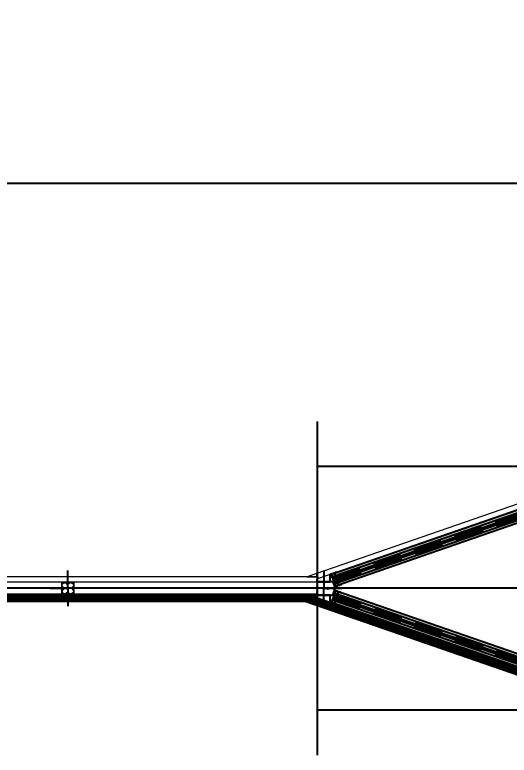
# Model space of a CAD drawing. Header units: millimetres. Extents: x 19 to 123, y 15 to 146.
# Drawn here: x 30.17 to 35.65, y 138.04 to 146.26 of the extents above; entities that cross this region are included whole.
import ezdxf
from ezdxf.enums import TextEntityAlignment as Align

# ---------------------------------------------------------------- set-up
doc = ezdxf.new("R2010")
doc.units = ezdxf.units.MM
for name, pattern in [('00 Ground$0$DASHDOT', [25.4, 12.7, -6.35, 0, -6.35]), ('00 Ground$0$DASHDOT2', [12.7, 6.35, -3.175, 0, -3.175]), ('00 Ground$0$HIDDEN', [9.525, 6.35, -3.175])]:
    doc.linetypes.add(name, pattern=pattern)
for name, color, linetype, lineweight in [('00 Ground$0$A-Panel Exterior', 3, 'Continuous', 0), ('00 Ground$0$A-Panel Interior', 6, 'Continuous', 0), ('00 Ground$0$A-Proyecciones', 252, 'Continuous', 0), ('00 Ground$0$E-Perfil Planta', 5, 'Continuous', 0)]:
    doc.layers.add(name, color=color, linetype=linetype, lineweight=lineweight)
for name, color, linetype in [('00 Ground$0$A-Paneles', 7, 'Continuous'), ('00 Ground$0$E-PERFIL-ALZADO-EJES-GL1', 6, '00 Ground$0$DASHDOT'), ('00 Ground$0$E-PERFIL-ALZADO-GL1', 4, 'Continuous'), ('00 Ground$0$E-PERFIL-ALZADO-TEXTOS-GL1', 6, 'Continuous'), ('00 Ground$0$E-PERFIL-PLANTA-EJES-GL2', 6, '00 Ground$0$DASHDOT'), ('00 Ground$0$E-PERFIL-PLANTA-HXL2-EJES', 6, '00 Ground$0$DASHDOT'), ('00 Ground$0$E-PERFIL-PLANTA-HXL6', 2, 'Continuous'), ('00 Ground$0$E-PERFIL-PLANTA-HXL6-TEXTURAS', 6, 'Continuous'), ('00 Ground$0$E-PERFIL-PLANTA-TEXTURAS-GL2', 6, 'Continuous'), ('00 Ground$0$EJES', 6, 'Continuous'), ('MAPAS', 7, 'Continuous')]:
    doc.layers.add(name, color=color, linetype=linetype)
doc.styles.add('00 Ground$0$A10', font='arial.ttf', dxfattribs={"height": 0.1})
doc.styles.get("Standard").update_dxf_attribs({"font": 'arial.ttf'})
doc.dimstyles.new('ISO-25', dxfattribs={"dimtxt": 1.25, "dimasz": 1.75, "dimexe": 0.5, "dimexo": 0.2, "dimgap": 0.3, "dimtad": 1, "dimtoh": 1, "dimtxsty": 'Standard', "dimcen": 2.5, "dimadec": 0, "dimazin": 0, "dimtfac": 1, "dimtmove": 0, "dimatfit": 3, "dimfxl": 1, "dimarcsym": 0})
pattern_1 = [(45, (-13597.1444, 7821.7855), (-2.24506403, 2.24506403), [])]

# ---------------------------------------------------------------- blocks, each defined once
blk = doc.blocks.new('*U102')
h = blk.add_hatch()
h.set_pattern_fill('ANSI31', color=250)
h.set_pattern_definition(pattern_1)
h.paths.add_polyline_path([(0, 0), (7553, 0), (7553, 80), (0, 80)])
at = {"layer": '00 Ground$0$A-Paneles', "color": 4}
blk.add_lwpolyline([(0, 0), (7553, 0), (7553, 80), (0, 80)], close=True, dxfattribs=at)
blk = doc.blocks.new('00 Ground$0$GL2')
at = {"layer": '00 Ground$0$E-PERFIL-PLANTA-TEXTURAS-GL2'}
h = blk.add_hatch(dxfattribs=at)
h.set_pattern_fill('ANSI31', color=256, scale=0.00061, angle=90)
h.set_pattern_definition([(135, (0.1998625, 0), (-0.001369489, -0.001369489), [])])
edge = h.paths.add_edge_path()
edge.add_arc((0.061, -0.011), 0.001, 90, 180)
edge.add_line((0.06, -0.011), (0.06, -0.013))
edge.add_arc((0.059, -0.013), 0.001, 270, 360, ccw=False)
edge.add_line((0.059, -0.014), (0.056, -0.014))
edge.add_arc((0.056, -0.013), 0.001, 180, 270, ccw=False)
edge.add_line((0.055, -0.013), (0.055, 0))
edge.add_line((0.055, 0), (0.055, 0.013))
edge.add_arc((0.056, 0.013), 0.001, 90, 180, ccw=False)
edge.add_line((0.056, 0.014), (0.059, 0.014))
edge.add_arc((0.059, 0.013), 0.001, 0, 90, ccw=False)
edge.add_line((0.06, 0.013), (0.06, 0.011))
edge.add_arc((0.061, 0.011), 0.001, 180, 270)
edge.add_line((0.061, 0.01), (0.063, 0.01))
edge.add_arc((0.063, 0.013), 0.003, 270, 360)
edge.add_line((0.066, 0.013), (0.066, 0.0593))
edge.add_arc((0.065, 0.0593), 0.001, 0, 107.5)
edge.add_line((0.0647, 0.0603), (0.0637, 0.06))
edge.add_arc((0.064, 0.059), 0.001, 107.5, 187.48459)
edge.add_arc((0.0583, 0.0582), 0.00475, -135, 7.48459, ccw=False)
edge.add_arc((0.0583, 0.0582), 0.00475, 82.51541, 225, ccw=False)
edge.add_arc((0.059, 0.064), 0.001, 262.51541, 342.5)
edge.add_line((0.06, 0.0637), (0.0603, 0.0647))
edge.add_arc((0.0593, 0.065), 0.001, 342.5, 450)
edge.add_line((0.0593, 0.066), (0.013, 0.066))
edge.add_arc((0.013, 0.063), 0.003, 90, 180)
edge.add_line((0.01, 0.063), (0.01, 0.061))
edge.add_arc((0.011, 0.061), 0.001, 180, 270)
edge.add_line((0.011, 0.06), (0.013, 0.06))
edge.add_arc((0.013, 0.059), 0.001, 0, 90, ccw=False)
edge.add_line((0.014, 0.059), (0.014, 0.056))
edge.add_arc((0.013, 0.056), 0.001, -90, 0, ccw=False)
edge.add_line((0.013, 0.055), (0, 0.055))
edge.add_line((0, 0.055), (-0.013, 0.055))
edge.add_arc((-0.013, 0.056), 0.001, 180, 270, ccw=False)
edge.add_line((-0.014, 0.056), (-0.014, 0.059))
edge.add_arc((-0.013, 0.059), 0.001, 90, 180, ccw=False)
edge.add_line((-0.013, 0.06), (-0.011, 0.06))
edge.add_arc((-0.011, 0.061), 0.001, 270, 360)
edge.add_line((-0.01, 0.061), (-0.01, 0.063))
edge.add_arc((-0.013, 0.063), 0.003, 0, 90)
edge.add_line((-0.013, 0.066), (-0.0593, 0.066))
edge.add_arc((-0.0593, 0.065), 0.001, 90, 197.5)
edge.add_line((-0.0603, 0.0647), (-0.06, 0.0637))
edge.add_arc((-0.059, 0.064), 0.001, 197.5, 277.48459)
edge.add_arc((-0.0582, 0.0582), 0.00475, -45, 97.48459, ccw=False)
edge.add_arc((-0.0582, 0.0582), 0.00475, 172.51541, 315, ccw=False)
edge.add_arc((-0.064, 0.059), 0.001, 352.51541, 432.5)
edge.add_line((-0.0637, 0.06), (-0.0647, 0.0603))
edge.add_arc((-0.065, 0.0593), 0.001, 72.5, 180)
edge.add_line((-0.066, 0.0593), (-0.066, 0.013))
edge.add_arc((-0.063, 0.013), 0.003, 180, 270)
edge.add_line((-0.063, 0.01), (-0.061, 0.01))
edge.add_arc((-0.061, 0.011), 0.001, 270, 360)
edge.add_line((-0.06, 0.011), (-0.06, 0.013))
edge.add_arc((-0.059, 0.013), 0.001, 90, 180, ccw=False)
edge.add_line((-0.059, 0.014), (-0.056, 0.014))
edge.add_arc((-0.056, 0.013), 0.001, 0, 90, ccw=False)
edge.add_line((-0.055, 0.013), (-0.055, 0))
edge.add_line((-0.055, 0), (-0.055, -0.013))
edge.add_arc((-0.056, -0.013), 0.001, -90, 0, ccw=False)
edge.add_line((-0.056, -0.014), (-0.059, -0.014))
edge.add_arc((-0.059, -0.013), 0.001, 180, 270, ccw=False)
edge.add_line((-0.06, -0.013), (-0.06, -0.011))
edge.add_arc((-0.061, -0.011), 0.001, 0, 90)
edge.add_line((-0.061, -0.01), (-0.063, -0.01))
edge.add_arc((-0.063, -0.013), 0.003, 90, 180)
edge.add_line((-0.066, -0.013), (-0.066, -0.0593))
edge.add_arc((-0.065, -0.0593), 0.001, 180, 287.5)
edge.add_line((-0.0647, -0.0603), (-0.0637, -0.06))
edge.add_arc((-0.064, -0.059), 0.001, 287.5, 367.48459)
edge.add_arc((-0.0582, -0.0583), 0.00475, 45, 187.48459, ccw=False)
edge.add_arc((-0.0582, -0.0583), 0.00475, -97.48459, 45, ccw=False)
edge.add_arc((-0.059, -0.064), 0.001, 82.51541, 162.5)
edge.add_line((-0.06, -0.0637), (-0.0603, -0.0647))
edge.add_arc((-0.0593, -0.065), 0.001, 162.5, 270)
edge.add_line((-0.0593, -0.066), (-0.013, -0.066))
edge.add_arc((-0.013, -0.063), 0.003, 270, 360)
edge.add_line((-0.01, -0.063), (-0.01, -0.061))
edge.add_arc((-0.011, -0.061), 0.001, 0, 90)
edge.add_line((-0.011, -0.06), (-0.013, -0.06))
edge.add_arc((-0.013, -0.059), 0.001, 180, 270, ccw=False)
edge.add_line((-0.014, -0.059), (-0.014, -0.056))
edge.add_arc((-0.013, -0.056), 0.001, 90, 180, ccw=False)
edge.add_line((-0.013, -0.055), (0, -0.055))
edge.add_line((0, -0.055), (0.013, -0.055))
edge.add_arc((0.013, -0.056), 0.001, 0, 90, ccw=False)
edge.add_line((0.014, -0.056), (0.014, -0.059))
edge.add_arc((0.013, -0.059), 0.001, -90, 0, ccw=False)
edge.add_line((0.013, -0.06), (0.011, -0.06))
edge.add_arc((0.011, -0.061), 0.001, 90, 180)
edge.add_line((0.01, -0.061), (0.01, -0.063))
edge.add_arc((0.013, -0.063), 0.003, 180, 270)
edge.add_line((0.013, -0.066), (0.0593, -0.066))
edge.add_arc((0.0593, -0.065), 0.001, 270, 377.5)
edge.add_line((0.0603, -0.0647), (0.06, -0.0637))
edge.add_arc((0.059, -0.064), 0.001, 17.5, 97.48459)
edge.add_arc((0.0583, -0.0583), 0.00475, 135, 277.48459, ccw=False)
edge.add_arc((0.0583, -0.0583), 0.00475, -7.48459, 135, ccw=False)
edge.add_arc((0.064, -0.059), 0.001, 172.51541, 252.5)
edge.add_line((0.0637, -0.06), (0.0647, -0.0603))
edge.add_arc((0.065, -0.0593), 0.001, 252.5, 360)
edge.add_line((0.066, -0.0593), (0.066, -0.013))
edge.add_arc((0.063, -0.013), 0.003, 360, 450)
edge.add_line((0.063, -0.01), (0.061, -0.01))
edge = h.paths.add_edge_path(flags=16)
edge.add_line((0.056, 0.017), (0.06, 0.017))
edge.add_arc((0.06, 0.02), 0.003, 270, 360)
edge.add_line((0.063, 0.02), (0.063, 0.0475))
edge.add_arc((0.06, 0.0475), 0.003, 0, 90)
edge.add_line((0.06, 0.0505), (0.0582, 0.0505))
edge.add_arc((0.0583, 0.0582), 0.00775, 225, 270, ccw=False)
edge.add_arc((0.0582, 0.0582), 0.00775, 180, 225, ccw=False)
edge.add_line((0.0505, 0.0582), (0.0505, 0.06))
edge.add_arc((0.0475, 0.06), 0.003, 0, 90)
edge.add_line((0.0475, 0.063), (0.02, 0.063))
edge.add_arc((0.02, 0.06), 0.003, 90, 180)
edge.add_line((0.017, 0.06), (0.017, 0.056))
edge.add_arc((0.013, 0.056), 0.004, 270, 360, ccw=False)
edge.add_line((0.013, 0.052), (0, 0.052))
edge.add_line((0, 0.052), (-0.013, 0.052))
edge.add_arc((-0.013, 0.056), 0.004, 180, 270, ccw=False)
edge.add_line((-0.017, 0.056), (-0.017, 0.06))
edge.add_arc((-0.02, 0.06), 0.003, 0, 90)
edge.add_line((-0.02, 0.063), (-0.0475, 0.063))
edge.add_arc((-0.0475, 0.06), 0.003, 90, 180)
edge.add_line((-0.0505, 0.06), (-0.0505, 0.0582))
edge.add_arc((-0.0582, 0.0582), 0.00775, -45, 0, ccw=False)
edge.add_arc((-0.0582, 0.0582), 0.00775, 270, 315, ccw=False)
edge.add_line((-0.0583, 0.0505), (-0.06, 0.0505))
edge.add_arc((-0.06, 0.0475), 0.003, 90, 180)
edge.add_line((-0.063, 0.0475), (-0.063, 0.02))
edge.add_arc((-0.06, 0.02), 0.003, 180, 270)
edge.add_line((-0.06, 0.017), (-0.056, 0.017))
edge.add_arc((-0.056, 0.013), 0.004, 0, 90, ccw=False)
edge.add_line((-0.052, 0.013), (-0.052, 0))
edge.add_line((-0.052, 0), (-0.052, -0.013))
edge.add_arc((-0.056, -0.013), 0.004, 270, 360, ccw=False)
edge.add_line((-0.056, -0.017), (-0.06, -0.017))
edge.add_arc((-0.06, -0.02), 0.003, 90, 180)
edge.add_line((-0.063, -0.02), (-0.063, -0.0475))
edge.add_arc((-0.06, -0.0475), 0.003, 180, 270)
edge.add_line((-0.06, -0.0505), (-0.0583, -0.0505))
edge.add_arc((-0.0582, -0.0583), 0.00775, 45, 90, ccw=False)
edge.add_arc((-0.0583, -0.0582), 0.00775, 0, 45, ccw=False)
edge.add_line((-0.0505, -0.0583), (-0.0505, -0.06))
edge.add_arc((-0.0475, -0.06), 0.003, 180, 270)
edge.add_line((-0.0475, -0.063), (-0.02, -0.063))
edge.add_arc((-0.02, -0.06), 0.003, 270, 360)
edge.add_line((-0.017, -0.06), (-0.017, -0.056))
edge.add_arc((-0.013, -0.056), 0.004, 90, 180, ccw=False)
edge.add_line((-0.013, -0.052), (0, -0.052))
edge.add_line((0, -0.052), (0.013, -0.052))
edge.add_arc((0.013, -0.056), 0.004, 0, 90, ccw=False)
edge.add_line((0.017, -0.056), (0.017, -0.06))
edge.add_arc((0.02, -0.06), 0.003, 180, 270)
edge.add_line((0.02, -0.063), (0.0475, -0.063))
edge.add_arc((0.0475, -0.06), 0.003, 270, 360)
edge.add_line((0.0505, -0.06), (0.0505, -0.0583))
edge.add_arc((0.0582, -0.0582), 0.00775, 135, 180, ccw=False)
edge.add_arc((0.0582, -0.0583), 0.00775, 90, 135, ccw=False)
edge.add_line((0.0582, -0.0505), (0.06, -0.0505))
edge.add_arc((0.06, -0.0475), 0.003, 270, 360)
edge.add_line((0.063, -0.0475), (0.063, -0.02))
edge.add_arc((0.06, -0.02), 0.003, 0, 90)
edge.add_line((0.06, -0.017), (0.056, -0.017))
edge.add_arc((0.056, -0.013), 0.004, 180, 270, ccw=False)
edge.add_line((0.052, -0.013), (0.052, 0))
edge.add_line((0.052, 0), (0.052, 0.013))
edge.add_arc((0.056, 0.013), 0.004, 90, 180, ccw=False)
for points in [[(0.061, -0.01, 0.414214), (0.06, -0.011), (0.06, -0.013, -0.414214), (0.059, -0.014), (0.056, -0.014, -0.414214), (0.055, -0.013), (0.055, 0), (0.055, 0.013, -0.414214), (0.056, 0.014), (0.059, 0.014, -0.414214), (0.06, 0.013), (0.06, 0.011, 0.414214), (0.061, 0.01), (0.063, 0.01, 0.414214), (0.066, 0.013), (0.066, 0.0593, 0.50678), (0.0647, 0.0603), (0.0637, 0.06, 0.363894), (0.063, 0.0589, -0.716488), (0.0549, 0.0549, -0.716488), (0.0589, 0.063, 0.363894), (0.06, 0.0637), (0.0603, 0.0647, 0.50678), (0.0593, 0.066), (0.013, 0.066, 0.414214), (0.01, 0.063), (0.01, 0.061, 0.414214), (0.011, 0.06), (0.013, 0.06, -0.414214), (0.014, 0.059), (0.014, 0.056, -0.414214), (0.013, 0.055), (0, 0.055), (-0.013, 0.055, -0.414214), (-0.014, 0.056), (-0.014, 0.059, -0.414214), (-0.013, 0.06), (-0.011, 0.06, 0.414214), (-0.01, 0.061), (-0.01, 0.063, 0.414214), (-0.013, 0.066), (-0.0593, 0.066, 0.50678), (-0.0603, 0.0647), (-0.06, 0.0637, 0.363894), (-0.0589, 0.063, -0.716488), (-0.0549, 0.0549, -0.716488), (-0.063, 0.0589, 0.363894), (-0.0637, 0.06), (-0.0647, 0.0603, 0.50678), (-0.066, 0.0593), (-0.066, 0.013, 0.414214), (-0.063, 0.01), (-0.061, 0.01, 0.414214), (-0.06, 0.011), (-0.06, 0.013, -0.414214), (-0.059, 0.014), (-0.056, 0.014, -0.414214), (-0.055, 0.013), (-0.055, 0), (-0.055, -0.013, -0.414214), (-0.056, -0.014), (-0.059, -0.014, -0.414214), (-0.06, -0.013), (-0.06, -0.011, 0.414214), (-0.061, -0.01), (-0.063, -0.01, 0.414214), (-0.066, -0.013), (-0.066, -0.0593, 0.50678), (-0.0647, -0.0603), (-0.0637, -0.06, 0.363894), (-0.063, -0.0589, -0.716488), (-0.0549, -0.0549, -0.716488), (-0.0589, -0.063, 0.363894), (-0.06, -0.0637), (-0.0603, -0.0647, 0.50678), (-0.0593, -0.066), (-0.013, -0.066, 0.414214), (-0.01, -0.063), (-0.01, -0.061, 0.414214), (-0.011, -0.06), (-0.013, -0.06, -0.414214), (-0.014, -0.059), (-0.014, -0.056, -0.414214), (-0.013, -0.055), (0, -0.055), (0.013, -0.055, -0.414214), (0.014, -0.056), (0.014, -0.059, -0.414214), (0.013, -0.06), (0.011, -0.06, 0.414214), (0.01, -0.061), (0.01, -0.063, 0.414214), (0.013, -0.066), (0.0593, -0.066, 0.50678), (0.0603, -0.0647), (0.06, -0.0637, 0.363894), (0.0589, -0.063, -0.716488), (0.0549, -0.0549, -0.716488), (0.063, -0.0589, 0.363894), (0.0637, -0.06), (0.0647, -0.0603, 0.50678), (0.066, -0.0593), (0.066, -0.013, 0.414214), (0.063, -0.01)], [(0.056, 0.017), (0.06, 0.017, 0.414214), (0.063, 0.02), (0.063, 0.0475, 0.414214), (0.06, 0.0505), (0.0582, 0.0505, -0.198912), (0.0528, 0.0528, -0.198912), (0.0505, 0.0582), (0.0505, 0.06, 0.414214), (0.0475, 0.063), (0.02, 0.063, 0.414214), (0.017, 0.06), (0.017, 0.056, -0.414214), (0.013, 0.052), (0, 0.052), (-0.013, 0.052, -0.414214), (-0.017, 0.056), (-0.017, 0.06, 0.414214), (-0.02, 0.063), (-0.0475, 0.063, 0.414214), (-0.0505, 0.06), (-0.0505, 0.0582, -0.198912), (-0.0528, 0.0528, -0.198912), (-0.0583, 0.0505), (-0.06, 0.0505, 0.414214), (-0.063, 0.0475), (-0.063, 0.02, 0.414214), (-0.06, 0.017), (-0.056, 0.017, -0.414214), (-0.052, 0.013), (-0.052, 0), (-0.052, -0.013, -0.414214), (-0.056, -0.017), (-0.06, -0.017, 0.414214), (-0.063, -0.02), (-0.063, -0.0475, 0.414214), (-0.06, -0.0505), (-0.0583, -0.0505, -0.198912), (-0.0528, -0.0528, -0.198912), (-0.0505, -0.0583), (-0.0505, -0.06, 0.414214), (-0.0475, -0.063), (-0.02, -0.063, 0.414214), (-0.017, -0.06), (-0.017, -0.056, -0.414214), (-0.013, -0.052), (0, -0.052), (0.013, -0.052, -0.414214), (0.017, -0.056), (0.017, -0.06, 0.414214), (0.02, -0.063), (0.0475, -0.063, 0.414214), (0.0505, -0.06), (0.0505, -0.0583, -0.198912), (0.0528, -0.0528, -0.198912), (0.0582, -0.0505), (0.06, -0.0505, 0.414214), (0.063, -0.0475), (0.063, -0.02, 0.414214), (0.06, -0.017), (0.056, -0.017, -0.414214), (0.052, -0.013), (0.052, 0), (0.052, 0.013, -0.414214)]]:
    blk.add_lwpolyline(points, format="xyb", close=True)
at = {"layer": '00 Ground$0$E-PERFIL-PLANTA-EJES-GL2', "ltscale": 0.05}
for p, q in [((0, 0), (0, 0.1985)), ((-0.1985, 0), (0, 0)), ((0, 0), (0, -0.1985)), ((0.1985, 0), (0, 0))]:
    blk.add_line(p, q, dxfattribs=at)
blk = doc.blocks.new('*U116')
h = blk.add_hatch()
h.set_pattern_fill('ANSI31', color=250)
h.set_pattern_definition(pattern_1)
h.paths.add_polyline_path([(0, 0), (4127.7, 0), (4127.7, 80), (0, 80)])
at = {"layer": '00 Ground$0$A-Paneles', "color": 4}
blk.add_lwpolyline([(0, 0), (4127.7, 0), (4127.7, 80), (0, 80)], close=True, dxfattribs=at)
blk = doc.blocks.new('*U153')
at = {"true_color": 0xffffff}
h = blk.add_hatch(color=7, dxfattribs=at)
h.dxf.hatch_style = 1
h.paths.add_polyline_path([(3.8446, 0.066), (3.8446, -0.066), (0, -0.066), (0, 0.066)])
at = {"layer": '00 Ground$0$E-PERFIL-ALZADO-EJES-GL1', "color": 251, "linetype": '00 Ground$0$HIDDEN', "ltscale": 0.05}
for p, q in [((0, 0.025), (3.8446, 0.025)), ((0.033, -0.066), (0.033, 0.066)), ((3.8116, -0.066), (3.8116, 0.066)), ((0, -0.025), (3.8446, -0.025))]:
    blk.add_line(p, q, dxfattribs=at)
at = {"layer": '00 Ground$0$E-PERFIL-ALZADO-EJES-GL1', "color": 251, "linetype": '00 Ground$0$DASHDOT2', "ltscale": 0.05}
blk.add_line((0, 0), (3.8446, 0), dxfattribs=at)
at = {"layer": '00 Ground$0$E-PERFIL-ALZADO-GL1', "color": 6, "ltscale": 0.05}
for p, q in [((0, 0.04), (3.8446, 0.04)), ((0, 0.01), (3.8446, 0.01)), ((0, -0.01), (3.8446, -0.01)), ((0, -0.04), (3.8446, -0.04))]:
    blk.add_line(p, q, dxfattribs=at)
at = {"layer": '00 Ground$0$E-PERFIL-ALZADO-GL1', "ltscale": 0.05}
blk.add_lwpolyline([(3.8446, 0.066), (3.8446, -0.066), (0, -0.066), (0, 0.066)], close=True, dxfattribs=at)
at = {"layer": '00 Ground$0$E-PERFIL-ALZADO-TEXTOS-GL1', "style": '00 Ground$0$A10'}
blk.add_attdef('TIPO_BARRA', text='', height=0.1, dxfattribs=at).set_placement((1.9223, 0.1564), align=Align.MIDDLE_CENTER)
blk = doc.blocks.new('00 Ground$0$HXL61')
at = {"layer": '00 Ground$0$E-PERFIL-PLANTA-HXL6-TEXTURAS'}
h = blk.add_hatch(dxfattribs=at)
h.set_pattern_fill('ANSI31', color=256, scale=0.00061, angle=90)
h.set_pattern_definition([(135, (17.1384045, -41.9100713), (-0.00136948906, -0.00136948906), [])])
edge = h.paths.add_edge_path(flags=16)
edge.add_line((-0.0603, 0.071), (0.0603, 0.071))
edge.add_line((0.0603, 0.071), (0.0613, 0.07))
edge.add_line((0.0613, 0.07), (0.0703, 0.07))
edge.add_arc((0.0703, 0.069), 0.001, 0, 90, ccw=False)
edge.add_line((0.0713, 0.069), (0.0713, -0.0978))
edge.add_arc((0.0703, -0.0978), 0.001, -71.56505, 0, ccw=False)
edge.add_line((0.0706, -0.0987), (0.0158, -0.117))
edge.add_arc((0.0155, -0.116), 0.001, -90, -71.56505, ccw=False)
edge.add_line((0.0155, -0.117), (-0.0155, -0.117))
edge.add_arc((-0.0155, -0.116), 0.001, -108.43495, -90, ccw=False)
edge.add_line((-0.0158, -0.117), (-0.0706, -0.0987))
edge.add_arc((-0.0703, -0.0978), 0.001, 180, 251.56505, ccw=False)
edge.add_line((-0.0713, -0.0978), (-0.0713, 0.069))
edge.add_arc((-0.0703, 0.069), 0.001, 90, 180, ccw=False)
edge.add_line((-0.0703, 0.07), (-0.0613, 0.07))
edge.add_line((-0.0613, 0.07), (-0.0603, 0.071))
edge = h.paths.add_edge_path()
edge.add_line((0.1033, -0.068), (0.0793, -0.068))
edge.add_arc((0.0793, -0.067), 0.001, -180, -90, ccw=False)
edge.add_line((0.0783, -0.067), (0.0783, 0.069))
edge.add_arc((0.0793, 0.069), 0.001, 90, 180, ccw=False)
edge.add_line((0.0793, 0.07), (0.1033, 0.07))
edge.add_line((0.1033, 0.07), (0.1053, 0.068))
edge.add_line((0.1053, 0.068), (0.1313, 0.068))
edge.add_line((0.1313, 0.068), (0.1333, 0.07))
edge.add_line((0.1333, 0.07), (0.1573, 0.07))
edge.add_arc((0.1573, 0.071), 0.001, 270, 360)
edge.add_line((0.1583, 0.071), (0.1583, 0.075))
edge.add_arc((0.1573, 0.075), 0.001, 0, 90)
edge.add_line((0.1573, 0.076), (-0.1573, 0.076))
edge.add_arc((-0.1573, 0.075), 0.001, 90, 180)
edge.add_line((-0.1583, 0.075), (-0.1583, 0.071))
edge.add_arc((-0.1573, 0.071), 0.001, 180, 270)
edge.add_line((-0.1573, 0.07), (-0.1333, 0.07))
edge.add_line((-0.1333, 0.07), (-0.1313, 0.068))
edge.add_line((-0.1313, 0.068), (-0.1053, 0.068))
edge.add_line((-0.1053, 0.068), (-0.1033, 0.07))
edge.add_line((-0.1033, 0.07), (-0.0793, 0.07))
edge.add_arc((-0.0793, 0.069), 0.001, 0, 90, ccw=False)
edge.add_line((-0.0783, 0.069), (-0.0783, -0.067))
edge.add_arc((-0.0793, -0.067), 0.001, -90, 0, ccw=False)
edge.add_line((-0.0793, -0.068), (-0.1033, -0.068))
edge.add_line((-0.1033, -0.068), (-0.1053, -0.066))
edge.add_line((-0.1053, -0.066), (-0.1313, -0.066))
edge.add_line((-0.1313, -0.066), (-0.1333, -0.068))
edge.add_line((-0.1333, -0.068), (-0.157, -0.068))
edge.add_line((-0.157, -0.068), (-0.1848, -0.1483))
edge.add_arc((-0.1839, -0.1486), 0.001, 160.90019, 250.90019)
edge.add_line((-0.1842, -0.1495), (-0.1804, -0.1509))
edge.add_arc((-0.1801, -0.1499), 0.001, 250.90019, 340.90019)
edge.add_line((-0.1792, -0.1502), (-0.1713, -0.1276))
edge.add_line((-0.1713, -0.1276), (-0.1688, -0.1263))
edge.add_line((-0.1688, -0.1263), (-0.1603, -0.1018))
edge.add_line((-0.1603, -0.1018), (-0.1615, -0.0992))
edge.add_line((-0.1615, -0.0992), (-0.1528, -0.074))
edge.add_line((-0.1528, -0.074), (-0.0793, -0.074))
edge.add_arc((-0.0793, -0.075), 0.001, 0, 90, ccw=False)
edge.add_line((-0.0783, -0.075), (-0.0783, -0.1007))
edge.add_arc((-0.0773, -0.1007), 0.001, 180, 251.56505)
edge.add_line((-0.0776, -0.1017), (-0.0236, -0.1197))
edge.add_arc((-0.0239, -0.1206), 0.001, -19.09981, 71.56505, ccw=False)
edge.add_line((-0.023, -0.1209), (-0.0311, -0.1444))
edge.add_line((-0.0311, -0.1444), (-0.0336, -0.1456))
edge.add_line((-0.0336, -0.1456), (-0.0421, -0.1702))
edge.add_line((-0.0421, -0.1702), (-0.0409, -0.1727))
edge.add_line((-0.0409, -0.1727), (-0.0488, -0.1954))
edge.add_arc((-0.0478, -0.1957), 0.001, 160.90019, 250.90019)
edge.add_line((-0.0481, -0.1967), (-0.0444, -0.198))
edge.add_arc((-0.044, -0.197), 0.001, 250.90019, 340.90019)
edge.add_line((-0.0431, -0.1974), (-0.0172, -0.1227))
edge.add_arc((-0.0163, -0.123), 0.001, 90, 160.90019, ccw=False)
edge.add_line((-0.0163, -0.122), (0.0163, -0.122))
edge.add_arc((0.0163, -0.123), 0.001, 19.09981, 90, ccw=False)
edge.add_line((0.0172, -0.1227), (0.0431, -0.1974))
edge.add_arc((0.044, -0.197), 0.001, 199.09981, 289.09981)
edge.add_line((0.0444, -0.198), (0.0481, -0.1967))
edge.add_arc((0.0478, -0.1957), 0.001, -70.90019, 19.09981)
edge.add_line((0.0488, -0.1954), (0.0409, -0.1727))
edge.add_line((0.0409, -0.1727), (0.0421, -0.1702))
edge.add_line((0.0421, -0.1702), (0.0336, -0.1456))
edge.add_line((0.0336, -0.1456), (0.0311, -0.1444))
edge.add_line((0.0311, -0.1444), (0.023, -0.1209))
edge.add_arc((0.0239, -0.1206), 0.001, 108.43495, 199.09981, ccw=False)
edge.add_line((0.0236, -0.1197), (0.0776, -0.1017))
edge.add_arc((0.0773, -0.1007), 0.001, -71.56505, 0)
edge.add_line((0.0783, -0.1007), (0.0783, -0.075))
edge.add_arc((0.0793, -0.075), 0.001, 90, 180, ccw=False)
edge.add_line((0.0793, -0.074), (0.1528, -0.074))
edge.add_line((0.1528, -0.074), (0.1615, -0.0992))
edge.add_line((0.1615, -0.0992), (0.1603, -0.1018))
edge.add_line((0.1603, -0.1018), (0.1688, -0.1263))
edge.add_line((0.1688, -0.1263), (0.1713, -0.1276))
edge.add_line((0.1713, -0.1276), (0.1792, -0.1502))
edge.add_arc((0.1801, -0.1499), 0.001, 199.09981, 289.09981)
edge.add_line((0.1804, -0.1509), (0.1842, -0.1495))
edge.add_arc((0.1839, -0.1486), 0.001, -70.90019, 19.09981)
edge.add_line((0.1848, -0.1483), (0.157, -0.068))
edge.add_line((0.157, -0.068), (0.1333, -0.068))
edge.add_line((0.1333, -0.068), (0.1313, -0.066))
edge.add_line((0.1313, -0.066), (0.1053, -0.066))
edge.add_line((0.1053, -0.066), (0.1033, -0.068))
at = {"layer": '00 Ground$0$E-PERFIL-PLANTA-HXL2-EJES', "ltscale": 0.05}
for p, q in [((0, 0), (0, 0.098)), ((0, -0.2166), (0, 0.0978)), ((-0.1985, 0), (0, 0)), ((0, 0), (0, -0.1985)), ((0.1985, 0), (0, 0))]:
    blk.add_line(p, q, dxfattribs=at)
at = {"layer": '00 Ground$0$EJES', "color": 240, "true_color": 0xed1f24}
blk.add_circle((0, -0.0427), 0.01, dxfattribs=at)
at = {"layer": 'Defpoints'}
for p, q in [((-0.0717, 0.068), (-0.0717, -0.068)), ((0.0717, 0.068), (0.0717, -0.068)), ((-0.0282, -0.1287), (-0.1553, -0.0863)), ((-0.1035, -0.1428), (-0.0917, -0.1075)), ((0.0282, -0.1287), (0.1553, -0.0863)), ((0.1035, -0.1428), (0.0917, -0.1075))]:
    blk.add_line(p, q, dxfattribs=at)
blk = doc.blocks.new('00 Ground$0$Pata Arco')
at = {"layer": 'Defpoints'}
for p, q in [((-4.0978, 1.8535), (-4.0978, -1.8535)), ((2.7291, 1.3527), (-4.0978, 1.3527)), ((0, 0), (-13.3283, 0)), ((2.7291, -1.3527), (-4.0978, -1.3527))]:
    blk.add_line(p, q, dxfattribs=at)
at = {"xscale": -1}
for p, rotation in [((-3.9143, 0.0917), 199.0945065458419), ((-3.9143, -0.0917), 160.9054899261241)]:
    blk.add_blockref('*U153', p, dxfattribs=dict(at, rotation=rotation))
at = {"layer": '00 Ground$0$E-PERFIL-PLANTA-HXL6', "rotation": 90}
blk.add_blockref('00 Ground$0$HXL61', (-4.0218, 0), dxfattribs=at)
blk = doc.blocks.new('*U198')
at = {"layer": '00 Ground$0$A-Proyecciones'}
blk.add_blockref('00 Ground$0$Pata Arco', (-35.9822, 0), dxfattribs=at)
blk = doc.blocks.new('*U197')
at = {"layer": '00 Ground$0$A-Proyecciones', "color": 0, "linetype": 'ByBlock', "lineweight": -2}
blk.add_blockref('*U198', (0, 73), dxfattribs=at)
blk = doc.blocks.new('*D200')
at = {"layer": 'Defpoints', "color": 0, "transparency": 16777216}
for p in [(22.8952, 144.3901), (121.1397, 144.3901), (121.1397, 144.3901)]:
    blk.add_point(p, dxfattribs=at)
at = {"layer": 'MAPAS', "color": 0, "lineweight": -2, "transparency": 16777216}
for p, q in [((121.1397, 144.5901), (121.1397, 144.8901)), ((24.6452, 144.3901), (119.3897, 144.3901)), ((22.8952, 144.1901), (22.8952, 143.8901))]:
    blk.add_line(p, q, dxfattribs=at)
at = {"layer": 'MAPAS', "color": 0, "transparency": 16777216}
for points in [[(24.6452, 144.6817), (24.6452, 144.0984), (22.8952, 144.3901)], [(119.3897, 144.6817), (119.3897, 144.0984), (121.1397, 144.3901)]]:
    blk.add_solid(points, dxfattribs=at)
at = {"layer": 'MAPAS', "color": 0, "transparency": 16777216, "insert": (72.0175, 145.4413), "char_height": 1.25, "attachment_point": 5}
blk.add_mtext('98,24', dxfattribs=at)

msp = doc.modelspace()

# ---------------------------------------------------------------- linework, layer by layer
at = {"layer": '00 Ground$0$A-Panel Exterior'}
for points in [[(37.3128, 141.312), (37.3128, 141.3712), (33.4121, 140.0193), (33.5278, 140.0193), (33.5278, 140.0011)], [(33.5198, 139.9643), (33.5198, 140.0193), (25.6958, 140.0193), (25.6958, 139.9643)]]:
    msp.add_lwpolyline(points, close=True, dxfattribs=at)

# ---------------------------------------------------------------- block references
at = {"layer": '00 Ground$0$A-Panel Interior', "xscale": -0.001, "yscale": 0.001, "zscale": 0.001}
msp.add_blockref('*U102', (33.5198, 139.7453), dxfattribs=at)
at = {"layer": '00 Ground$0$A-Panel Interior', "xscale": -0.001, "yscale": 0.001, "zscale": 0.001, "rotation": 160.8850023910094}
msp.add_blockref('*U116', (33.4139, 139.8209), dxfattribs=at)
at = {"layer": '00 Ground$0$A-Proyecciones'}
msp.add_blockref('*U197', (73.5998, 66.8913), dxfattribs=at)
at = {"layer": '00 Ground$0$E-Perfil Planta', "xscale": -1, "rotation": 180}
msp.add_blockref('00 Ground$0$GL2', (30.7538, 139.8913), dxfattribs=at)

# ---------------------------------------------------------------- dimensions: what is measured, and where the dimension line sits
at = {"layer": 'MAPAS'}
dim = msp.add_aligned_dim(p1=(22.8952, 144.3901), p2=(121.1397, 144.3901), distance=0, dimstyle='ISO-25', dxfattribs=at)
dim.commit()
dim.dimension.update_dxf_attribs({"geometry": '*D200', "text_midpoint": (72.0175, 145.4413)})

doc.saveas('drawing.dxf')
